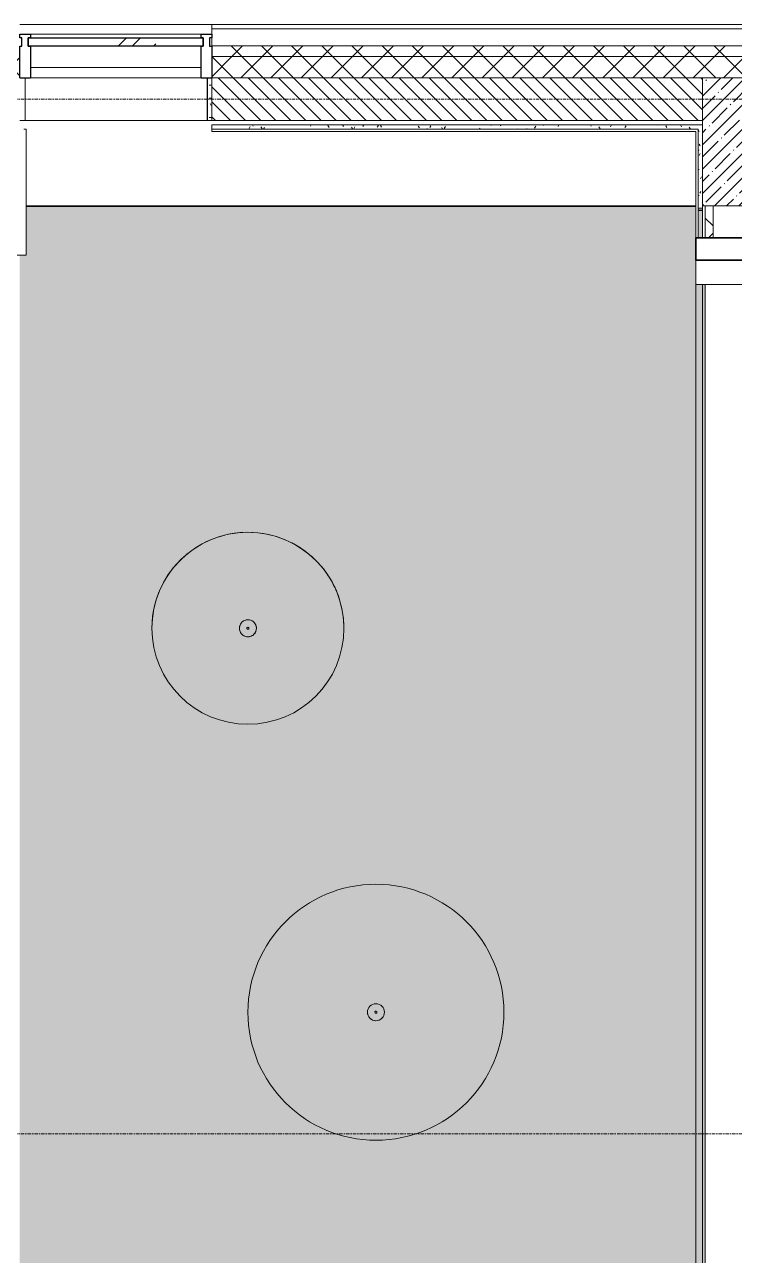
# Model space of a CAD drawing. Header units: millimetres. Extents: x -3917 to 185442, y -8553 to 29000.
# Drawn here: x 18733 to 22060, y 21580 to 27350 of the extents above; entities that cross this region are included whole.
import ezdxf

# ---------------------------------------------------------------- set-up
doc = ezdxf.new("R2010")
doc.units = ezdxf.units.MM
doc.linetypes.add('Осевая', pattern=[31.75, 6.35, -4.7625, 15.875, -4.7625])
for name, color, linetype, lineweight, true_color in [('A-CLNG-1', 7, 'Continuous', 9, 0xeaeaea), ('A-WALL-1', 7, 'Continuous', 9, 0x3c3c3c), ('A-WALL-2', 7, 'Continuous', 9, 0x535353), ('A-WALL-FNSH-1', 7, 'Continuous', 9, 0x3c3c3c), ('E-LITE-EQPM-1', 7, 'Continuous', 9, 0xff8080), ('I-WALL-1', 7, 'Continuous', 9, 0x535353), ('S-COLS-1', 9, 'Continuous', 9, 0x808080), ('S-COLS-2', 7, 'Continuous', 9, 0x3c3c3c)]:
    doc.layers.add(name, color=color, linetype=linetype, lineweight=lineweight, true_color=true_color)
doc.layers.add('A-CLNG-PATT-1', color=7, linetype='Continuous', lineweight=9, transparency=1)
for name, color, linetype, lineweight in [('A-DETL', 7, 'Continuous', 9), ('A-GLAZ-CURT', 7, 'Continuous', 9), ('A-GLAZ-CURT-1', 7, 'Continuous', 25), ('A-GLAZ-CWMG', 7, 'Continuous', 9), ('A-GLAZ-CWMG-1', 7, 'Continuous', 25), ('A-WALL', 7, 'Continuous', 9), ('A-WALL-3', 7, 'Continuous', 35), ('I-WALL', 7, 'Continuous', 9), ('S-COLS', 7, 'Continuous', 9), ('Оси-2', 7, 'Осевая', 9)]:
    doc.layers.add(name, color=color, linetype=linetype, lineweight=lineweight)
pattern_1 = [(45, (0, 0), (-70.71068, 70.71068), []), (135, (0, 0), (-70.71068, -70.71068), [])]
pattern_2 = [(0, (0, 0), (121.92, 30.48), [10.058, -81.382, 10.058, -81.382, -487.68]), (0, (0, 0), (121.92, 30.48), [-182.88, 10.058, -172.822, 10.058, -81.382, -213.36]), (0, (0, 0), (121.92, 30.48), [-457.2, 10.058, -50.902, 10.058, -142.342]), (120, (45.72, 15.24), (-87.356454, 90.345817), [10.058, -81.382, 10.058, -81.382, -487.68]), (120, (45.72, 15.24), (-87.356454, 90.345817), [-182.88, 10.058, -172.822, 10.058, -81.382, -213.36]), (120, (45.72, 15.24), (-87.356454, 90.345817), [-457.2, 10.058, -50.902, 10.058, -142.342]), (240, (60.96, 76.2), (-34.563546, -120.825817), [10.058, -81.382, 10.058, -81.382, -487.68]), (240, (60.96, 76.2), (-34.563546, -120.825817), [-182.88, 10.058, -172.822, 10.058, -81.382, -213.36]), (240, (60.96, 76.2), (-34.563546, -120.825817), [-457.2, 10.058, -50.902, 10.058, -142.342])]

# ---------------------------------------------------------------- blocks, each defined once
blk = doc.blocks.new('Прямоугольный импост - Импост структурный с накладкой - 160мм Темный-33186087-Сводный план потолков 2 этажа в осях 1-12')
at = {"layer": 'A-GLAZ-CWMG'}
for p, q in [((16960.3, 27307), (17760.3, 27307)), ((16960.3, 27150), (17760.3, 27150))]:
    blk.add_line(p, q, dxfattribs=at)
blk = doc.blocks.new('Прямоугольный импост - Импост структурный с накладкой - 190мм-V8-Сводный план потолков 2 этажа в осях 1-12')
at = {"layer": 'A-GLAZ-CWMG-1'}
for p, q in [((-50, 40), (-50, 190)), ((-50, 190), (0, 190)), ((0, 188.3), (0, 40)), ((-40, 40), (-50, 40)), ((-50, 0), (-40, 0)), ((-50, -17), (-50, 0)), ((-40, 0), (-40, 40)), ((0, 40), (-10, 40)), ((-10, 40), (-10, 0)), ((-10, 0), (0, 0)), ((0, 0), (0, -17)), ((0, -17), (-50, -17))]:
    blk.add_line(p, q, dxfattribs=at)
blk = doc.blocks.new('Системная панель - Стекло - 40мм-V20-Сводный план потолков 2 этажа в осях 1-12')
at = {"layer": 'A-GLAZ-CURT'}
h = blk.add_hatch(dxfattribs=at)
h.set_pattern_fill('FP_30', color=256, style=0, pattern_type=2)
h.set_pattern_definition([(45, (-19260.26, -27188.3), (-282.8427, 282.8427), [200, -600]), (45, (-19460.26, -27288.3), (-282.8427, 282.8427), [600, -200]), (45, (-19060.26, -27388.3), (-282.8427, 282.8427), [200, -600])])
h.paths.add_polyline_path([(410, -40), (410, 0), (-410, 0), (-410, -40), (-141.3, -40)])
at = {"layer": 'A-GLAZ-CURT-1'}
for p, q in [((-410, -40), (-410, 0)), ((-410, 0), (410, 0)), ((410, -40), (-410, -40)), ((410, 0), (410, -40))]:
    blk.add_line(p, q, dxfattribs=at)
blk = doc.blocks.new('Прямоугольный импост - Импост структурный с накладкой - 190мм-22856073-Сводный план потолков 2 этажа в осях 1-12')
at = {"layer": 'A-GLAZ-CWMG-1'}
for p, q in [((0, 190), (-50, 190)), ((-50, 190), (-50, 40)), ((0, 40), (0, 190)), ((-50, 40), (-40, 40)), ((-40, 0), (-50, 0)), ((-50, 0), (-50, -17)), ((-40, 40), (-40, 0)), ((-10, 0), (-10, 40)), ((-10, 40), (0, 40)), ((0, 0), (-10, 0)), ((0, -17), (0, 0)), ((-50, -17), (0, -17))]:
    blk.add_line(p, q, dxfattribs=at)
blk = doc.blocks.new('BSC_Колонна _Прямоугольная - 600х600-V30-Сводный план потолков 2 этажа в осях 1-12')
at = {"layer": 'S-COLS-1'}
h = blk.add_hatch(dxfattribs=at)
h.set_pattern_fill('FP_39', color=256, style=0, pattern_type=2)
h.set_pattern_definition([(45, (-22210, -26800), (-57.02463, 57.02463), []), (45, (-22152.975, -26800), (-57.02463, 57.02463), [100.806, -20.161, 3.353, -16.808])])
h.paths.add_polyline_path([(-300, -300), (300, -300), (300, 300), (-300, 300)])
at = {"layer": 'S-COLS-2'}
for p, q in [((-300, 300), (300, 300)), ((-300, -300), (-300, 300)), ((300, 300), (300, -300)), ((300, -300), (-300, -300))]:
    blk.add_line(p, q, dxfattribs=at)
blk = doc.blocks.new('Освещение амфитеатр - 900мм ral5024-33002042-Сводный план потолков 2 этажа в осях 1-12')
at = {"layer": 'E-LITE-EQPM-1'}
for radius, start, end in [(450, 66.31579, 180), (450, 0, 180), (450, 56.84211, 66.31579), (450, 47.36842, 56.84211), (450, 37.89474, 47.36842), (450, 28.42105, 37.89474), (450, 18.94737, 28.42105), (450, 360, 18.94737), (450, 180, 360), (40, 0, 180), (40, 150, 180), (40, 180, 360), (40, 180, 195), (40, 120, 150), (40, 105, 120), (40, 60, 105), (5, 15, 180), (5, 135, 180), (5, 120, 135), (5, 45, 120), (5, 30, 45), (5, 15, 30), (40, 45, 60), (40, 15, 45), (40, 315, 360), (40, 360, 15), (450, 180, 360), (40, 195, 210), (40, 210, 255), (40, 255, 270), (5, 195, 360), (5, 195, 300), (40, 270, 300), (5, 300, 330), (5, 330, 360), (40, 300, 315)]:
    blk.add_arc((0, 0), radius, start, end, dxfattribs=at)
blk = doc.blocks.new('Освещение амфитеатр - 1200мм ral1015-V82-Сводный план потолков 2 этажа в осях 1-12')
at = {"layer": 'E-LITE-EQPM-1'}
for radius, start, end in [(600, 360, 180), (600, 0, 180), (600, 180, 360), (40, 0, 180), (40, 360, 180), (40, 180, 360), (40, 180, 313.82067), (5, 0, 180), (5, 135, 180), (5, 180, 300), (5, 120, 135), (5, 45, 120), (5, 30, 45), (5, 15, 30), (5, 360, 15), (40, 315, 360), (600, 180, 360), (5, 180, 360), (5, 300, 330), (5, 330, 360), (40, 313.82067, 315)]:
    blk.add_arc((0, 0), radius, start, end, dxfattribs=at)
blk = doc.blocks.new('Стены наклон_ амфитеатр1 - Стены наклон_ амфитеатр-33007412-Сводный план потолков 2 этажа в осях 1-12')
at = {"layer": 'A-WALL-2'}
for p, q in [((21879, 26246.1), (21879, 26131.1)), ((21879, 26131.1), (30449, 26131.1))]:
    blk.add_line(p, q, dxfattribs=at)
at = {"layer": 'A-WALL-3'}
for p, q in [((21879, 26246.1), (21879, 26351.1)), ((21879, 26351.1), (30610, 26351.1)), ((30610, 26351.1), (30610, 26246.1)), ((30610, 26246.1), (21879, 26246.1))]:
    blk.add_line(p, q, dxfattribs=at)

msp = doc.modelspace()

# ---------------------------------------------------------------- hatches: boundary and pattern name
at = {"layer": 'A-CLNG-PATT-1'}
h = msp.add_hatch(color=256, dxfattribs=at)
h.paths.add_polyline_path([(18720.3, 15200), (21879, 15200.8), (21878, 15220), (18710, 15220), (18710.3, 15200)])
h.paths.add_polyline_path([(18720.3, 15231), (21879, 15231), (21879, 15570), (21910, 15570), (21910, 26131.1), (21879, 26131.1), (21879, 26500), (18741.3, 26500), (18741.3, 26269), (18710, 26269), (18710.3, 15231)])
h.paths.add_polyline_path([(21890, 26351.1), (21910, 26351.1), (21910, 26490), (21890, 26490)])
h = msp.add_hatch(color=256, dxfattribs=at)
h.paths.add_polyline_path([(18720.3, 15200), (21879, 15200.8), (21878, 15220), (18720.3, 15220)])
h.paths.add_polyline_path([(19990, 15231), (21879, 15231), (21879, 15570), (21923, 15570), (21923, 26131.1), (21879, 26131.1), (21879, 26500), (18741.3, 26500), (18741.3, 26269), (18720.3, 26269), (18720.3, 15231), (19018.9, 15231)])
h.paths.add_polyline_path([(21890, 26351.1), (21910, 26351.1), (21910, 26490), (21890, 26490)])
at = {"layer": 'A-WALL'}
h = msp.add_hatch(dxfattribs=at)
h.set_pattern_fill('FP_12', color=256, style=0, pattern_type=2)
h.set_pattern_definition(pattern_1)
h.paths.add_polyline_path([(33610, 27200), (33710, 27200), (33710, 27250), (19610.3, 27250), (19610.3, 27200), (32466.7, 27200)])
h.paths.add_polyline_path([(17810.3, 27200), (18710.3, 27200), (18710.3, 27250), (17810.3, 27250)])
h.paths.add_polyline_path([(16910.3, 27200), (16910.3, 27250), (16010.3, 27250), (16010.3, 27200), (16573.9, 27200)])
h.paths.add_polyline_path([(15110.3, 27200), (15110.3, 27250), (13689, 27250), (13689, 27200), (14128.8, 27200)])
h = msp.add_hatch(dxfattribs=at)
h.set_pattern_fill('FP_12', color=256, style=0, pattern_type=2)
h.set_pattern_definition(pattern_1)
h.paths.add_polyline_path([(33610, 27100), (33610, 27200), (19610.3, 27200), (19610.3, 27100), (32466.7, 27100)])
h.paths.add_polyline_path([(18110.3, 27100), (18710.3, 27100), (18710.3, 27200), (17810.3, 27199.8), (17810.3, 27100)])
h.paths.add_polyline_path([(16010.3, 27100), (16910.3, 27100), (16910.3, 27200), (16010.3, 27200)])
h.paths.add_polyline_path([(15110.3, 27100), (15110.3, 27200), (13689, 27200), (13689, 27100), (14310, 27100)])
h = msp.add_hatch(dxfattribs=at)
h.set_pattern_fill('FP_14', color=256, style=0, pattern_type=2)
h.set_pattern_definition([(135, (0, 0), (-35.35534, -35.35534), [])])
h.paths.add_polyline_path([(21910, 26900), (21910, 27100), (19610.3, 27100), (19610.3, 26900), (21464, 26900)])
h.paths.add_polyline_path([(18110.3, 26900), (18110.3, 27100), (17810.3, 27100), (17810.3, 26900)])
h.paths.add_polyline_path([(16910.3, 26900), (16910.3, 27100), (16010.3, 27100), (16010.3, 26900), (16573.9, 26900)])
h.paths.add_polyline_path([(15110.3, 26900), (15110.3, 27100), (14310, 27100), (14310, 26900), (14780, 26900)])
at = {"layer": 'I-WALL'}
h = msp.add_hatch(dxfattribs=at)
h.set_pattern_fill('FP_79', color=256, style=0, pattern_type=2)
h.set_pattern_definition(pattern_2)
h.paths.add_polyline_path([(19610.3, 26900), (19610.3, 27100), (19590.3, 27100), (19590.3, 26900)])
h = msp.add_hatch(dxfattribs=at)
h.set_pattern_fill('FP_79', color=256, style=0, pattern_type=2)
h.set_pattern_definition(pattern_2)
h.paths.add_polyline_path([(21910, 26860), (21910, 26880), (19610.3, 26880), (19610.3, 26860), (21890, 26860)])
h = msp.add_hatch(dxfattribs=at)
h.set_pattern_fill('FP_79', color=256, style=0, pattern_type=2)
h.set_pattern_definition(pattern_2)
h.paths.add_polyline_path([(21910, 26490), (21910, 26860), (21890, 26860), (21890, 26490)])
h = msp.add_hatch(dxfattribs=at)
h.set_pattern_fill('FP_82', color=256, style=0, pattern_type=2)
h.set_pattern_definition([(135, (0, 0), (-84.8528, -84.8528), []), (225, (0, 0), (84.8528, -84.8528), [])])
h.paths.add_polyline_path([(21960, 26351), (21960, 26500), (21923, 26500), (21923, 26351)])

# ---------------------------------------------------------------- linework, layer by layer
at = {"layer": 'A-CLNG-1'}
for p, q in [((18735.6, 27098.3), (18735.6, 26900)), ((18735.6, 26900), (19590.3, 26900)), ((21910, 15570), (21910, 26131.1)), ((21923, 15570), (21923, 26131.1))]:
    msp.add_line(p, q, dxfattribs=at)
at = {"layer": 'A-DETL'}
msp.add_line((21879, 26469), (21879, 20500), dxfattribs=at)
at = {"layer": 'A-WALL'}
for p, q in [((19610.3, 27330), (33840, 27330)), ((19610.3, 27250), (33760, 27250)), ((19610.3, 27200), (33710, 27200)), ((19590.3, 27100), (21910, 27100)), ((21890, 26860), (19610.3, 26860)), ((21890, 26860), (21890, 26849)), ((21923, 26500), (21923, 26351)), ((21960, 26500), (21960, 26351))]:
    msp.add_line(p, q, dxfattribs=at)
at = {"layer": 'A-WALL-1'}
for p, q in [((19610.3, 27100), (19610.3, 27330)), ((19590.3, 26900), (19590.3, 27100)), ((21910, 27100), (19610.3, 27100)), ((19610.3, 26900), (19610.3, 27100)), ((21910, 26900), (19590.3, 26900)), ((19610.3, 26860), (19610.3, 26880)), ((19610.3, 26880), (21910, 26880)), ((21890, 26490), (21890, 26860)), ((21910, 26490), (21890, 26490)), ((21910, 26500), (21910, 26490)), ((21910, 26351), (21910, 26500)), ((30460, 26351), (21910, 26351))]:
    msp.add_line(p, q, dxfattribs=at)
at = {"layer": 'A-WALL-2'}
for p, q in [((19610.3, 27350), (18710.3, 27350)), ((18760.1, 27100), (19560.4, 27100)), ((18710.3, 26900), (18735.6, 26900))]:
    msp.add_line(p, q, dxfattribs=at)
at = {"layer": 'A-WALL-FNSH-1'}
for p, q in [((19610.3, 27330), (19610.3, 27350)), ((19610.3, 27350), (33860, 27350)), ((19589.3, 26900), (19589.3, 27100)), ((19589.3, 27100), (19590.3, 27100)), ((18730.3, 26860), (18741.3, 26860)), ((18741.3, 26860), (18741.3, 26269)), ((19610.3, 26849), (19610.3, 26860)), ((21879, 26849), (19610.3, 26849)), ((21879, 26351), (21879, 26849)), ((21890, 26849), (21890, 26351)), ((21890, 26351), (21879, 26351)), ((18741.3, 26269), (18079.3, 26269))]:
    msp.add_line(p, q, dxfattribs=at)
at = {"layer": 'I-WALL-1'}
for p, q in [((18741.3, 26500), (21879, 26500)), ((18741.3, 26498), (21879, 26498)), ((21910, 26480), (21890, 26480)), ((21890, 26478), (21910, 26478))]:
    msp.add_line(p, q, dxfattribs=at)
at = {"layer": 'Оси-2'}
for p, q in [((-599.2, 27000), (31340, 27000)), ((-599.2, 22150), (35990, 22150))]:
    msp.add_line(p, q, dxfattribs=at)

# ---------------------------------------------------------------- block references
at = {"layer": 'A-GLAZ-CURT'}
msp.add_blockref('Системная панель - Стекло - 40мм-V20-Сводный план потолков 2 этажа в осях 1-12', (19160.3, 27288.3), dxfattribs=at)
at = {"layer": 'A-GLAZ-CWMG', "rotation": 180}
msp.add_blockref('Прямоугольный импост - Импост структурный с накладкой - 190мм-V8-Сводный план потолков 2 этажа в осях 1-12', (18710.3, 27288.3), dxfattribs=at)
at = {"layer": 'A-GLAZ-CWMG'}
msp.add_blockref('Прямоугольный импост - Импост структурный с накладкой - 160мм Темный-33186087-Сводный план потолков 2 этажа в осях 1-12', (1800, -1.7), dxfattribs=at)
at = {"layer": 'A-GLAZ-CWMG', "extrusion": (0, 0, -1), "rotation": 180}
msp.add_blockref('Прямоугольный импост - Импост структурный с накладкой - 190мм-22856073-Сводный план потолков 2 этажа в осях 1-12', (-19610.3, 27288.3), dxfattribs=at)
at = {"layer": 'A-WALL-2'}
msp.add_blockref('Стены наклон_ амфитеатр1 - Стены наклон_ амфитеатр-33007412-Сводный план потолков 2 этажа в осях 1-12', (0, 0), dxfattribs=at)
at = {"layer": 'E-LITE-EQPM-1'}
for name, p in [('Освещение амфитеатр - 900мм ral5024-33002042-Сводный план потолков 2 этажа в осях 1-12', (19780, 24520)), ('Освещение амфитеатр - 1200мм ral1015-V82-Сводный план потолков 2 этажа в осях 1-12', (20380, 22720))]:
    msp.add_blockref(name, p, dxfattribs=at)
at = {"layer": 'S-COLS'}
msp.add_blockref('BSC_Колонна _Прямоугольная - 600х600-V30-Сводный план потолков 2 этажа в осях 1-12', (22210, 26800), dxfattribs=at)

doc.saveas('drawing.dxf')
